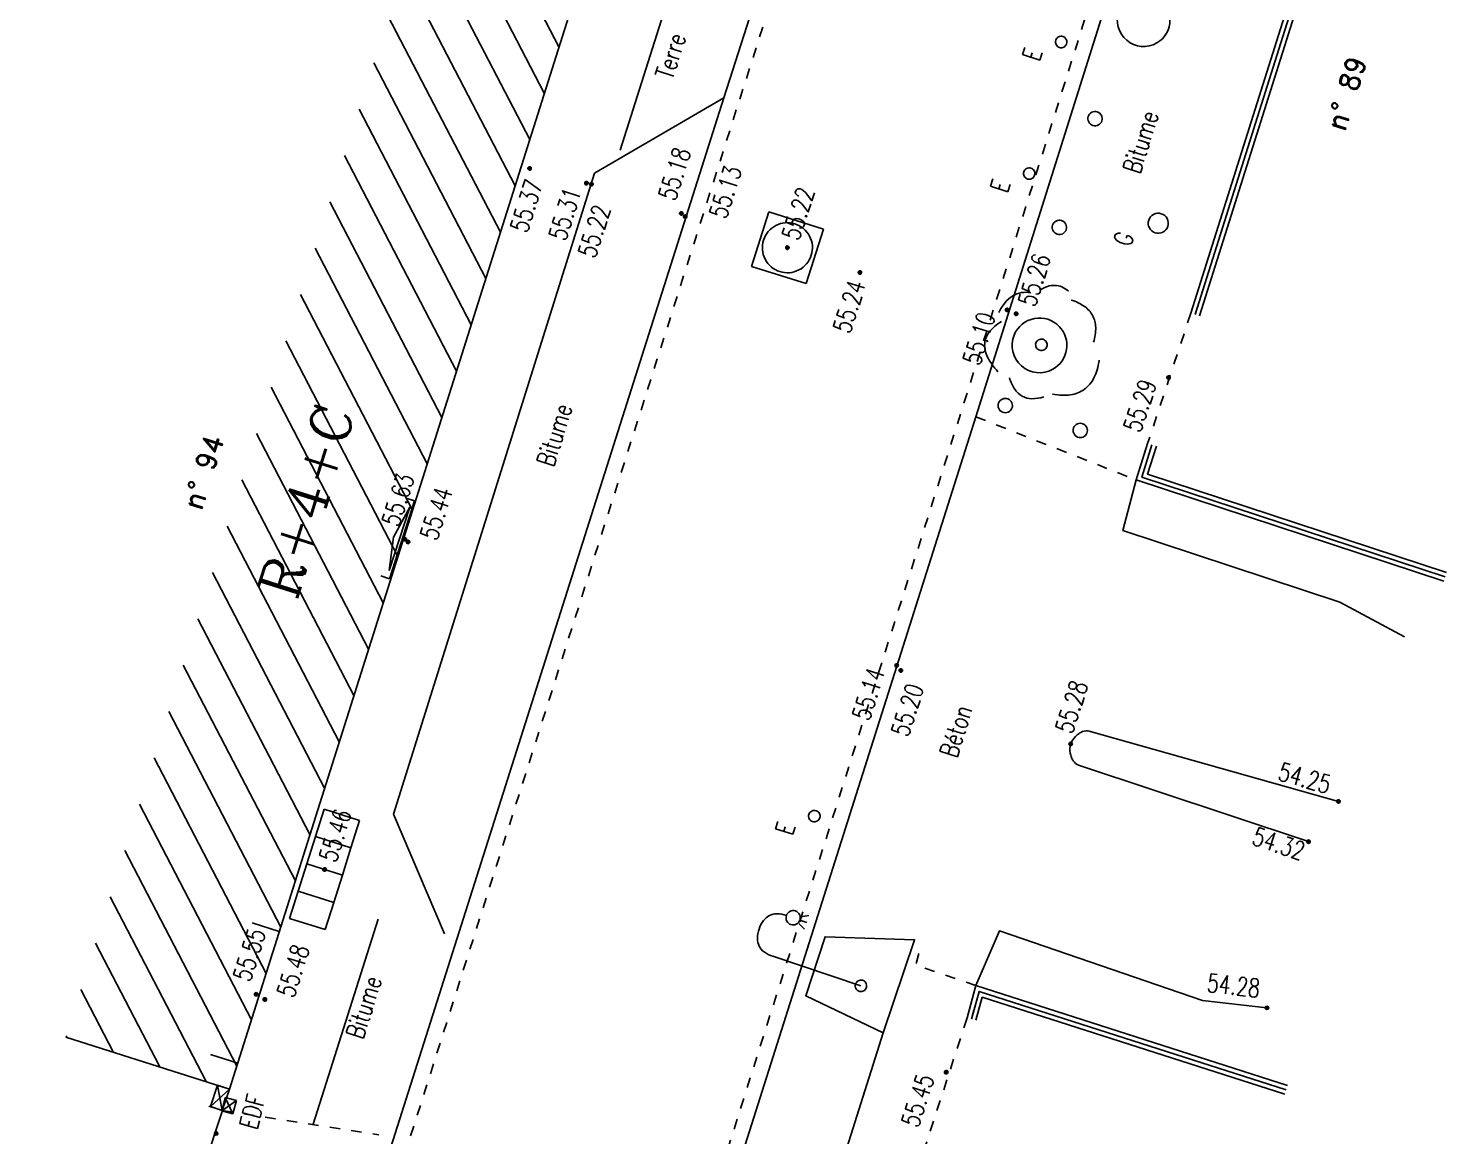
# Model space of a CAD drawing. Extents: x 661843 to 662062, y 6866352 to 6866909.
# Drawn here: x 661915.77 to 661940.54, y 6866574.75 to 6866594.09 of the extents above; entities that cross this region are included whole.
import ezdxf
from ezdxf.enums import TextEntityAlignment as Align

# ---------------------------------------------------------------- set-up
doc = ezdxf.new("R2010")
doc.units = 0
for name, pattern in [('CONTINU', [0]), ('JSI_TCO', [1, 0.5, 0.5]), ('JSI_TCO2', [1, 0.5, 0.5]), ('JSI_TIC', [0.2, 0.08, 0.01, -0.1, 0.01])]:
    doc.linetypes.add(name, pattern=pattern)
doc.layers.get('0').update_dxf_attribs({"linetype": 'CONTINUOUS'})
for name, color, linetype in [('ALTI', 140, 'CONTINUOUS'), ('BATI', 6, 'CONTINUOUS'), ('BORDURE', 7, 'CONTINU'), ('HACHURE', 7, 'CONTINUOUS'), ('LIMITE', 7, 'CONTINUOUS'), ('MOB', 6, 'CONTINUOUS'), ('OBJASS', 22, 'CONTINUOUS'), ('OBJEAU', 4, 'CONTINUOUS'), ('OBJEDF', 240, 'CONTINUOUS'), ('OBJEP', 220, 'CONTINUOUS'), ('OBJGAZ', 30, 'CONTINUOUS'), ('OBJTELECOM', 3, 'CONTINUOUS'), ('TEXTE', 7, 'CONTINUOUS'), ('VEGETATION', 3, 'CONTINUOUS'), ('VOIRIE', 7, 'CONTINUOUS')]:
    doc.layers.add(name, color=color, linetype=linetype)
doc.styles.add('5-2', font='romand.shx', dxfattribs={"height": 0.35})
doc.styles.add('7-2', font='romanc.shx', dxfattribs={"height": 0.7})
doc.styles.get("Standard").update_dxf_attribs({"font": 'romans.shx'})
doc.linetypes.add('JSI_MUD', pattern='A,0.0001,[130,jsi_form.shx,S=0.5,R=0,X=0.875,Y=0],-0.75', length=0.7501)
doc.linetypes.add('JSI_MUG', pattern='A,0.0001,[130,jsi_form.shx,S=0.5,R=0,X=-0.125,Y=0],-0.75', length=0.7501)
doc.linetypes.add('JSI_MUR', pattern='A,1e-06,-0.5,[130,jsi_form.shx,S=0.7,R=315,X=0.05,Y=0],-0.5', length=1.000001)

# ---------------------------------------------------------------- blocks, each defined once
blk = doc.blocks.new('$B_200')
at = {"color": 0, "linetype": 'BYBLOCK', "flags": 128}
for points in [[(0, -0.5, -0.414214), (-0.5, 0, -0.414214), (0, 0.5)], [(0, -0.5, 0.414214), (0.5, 0, 0.414214), (0, 0.5)]]:
    blk.add_lwpolyline(points, format="xyb", dxfattribs=at)
blk = doc.blocks.new('$B_220')
at = {"color": 0, "linetype": 'BYBLOCK', "flags": 128}
for points in [[(0.297, 0.272, 0.039633), (0.273, 0.344, 0.053426), (0.241, 0.401, 0.147584), (0.154, 0.47, 0.071882), (0.099, 0.483, 0.058066), (0.036, 0.48, 0.043501), (-0.035, 0.463, 0.032041), (-0.113, 0.431)], [(-0.195, 0.351, 0.077685), (-0.303, 0.336, 0.115926), (-0.379, 0.292, 0.119307), (-0.426, 0.217, 0.082378), (-0.441, 0.113)], [(0.461, -0.046, 0.087593), (0.487, 0.033, 0.096392), (0.482, 0.113, 0.080457), (0.446, 0.192, 0.056881), (0.379, 0.272)], [(-0.441, 0.033, 0.03619), (-0.474, -0.044, 0.046233), (-0.492, -0.116, 0.121403), (-0.482, -0.245, 0.119181), (-0.41, -0.354, 0.044648), (-0.351, -0.401, 0.034835), (-0.277, -0.443)], [(0.379, -0.364, 0.076898), (0.431, -0.319, 0.090424), (0.461, -0.265, 0.083207), (0.472, -0.2, 0.062964), (0.461, -0.126)], [(-0.113, -0.443, 0.078382), (0.005, -0.498, 0.113914), (0.113, -0.503, 0.115194), (0.21, -0.458, 0.080222), (0.297, -0.364)]]:
    blk.add_lwpolyline(points, format="xyb", dxfattribs=at)
blk = doc.blocks.new('$B_001')
at = {"color": 0, "linetype": 'BYBLOCK', "flags": 128}
for points in [[(0, 0), (0, 1)], [(0, 1), (1, 1)], [(1, 0), (1, 1)], [(0, 0), (1, 0)]]:
    blk.add_lwpolyline(points, dxfattribs=at)
blk = doc.blocks.new('$B_130')
at = {"color": 0, "linetype": 'BYBLOCK', "flags": 128}
for points in [[(0, 0), (0, 0.812, -0.08), (0.012, 0.895, -0.117647), (0.047, 0.953, -0.117647), (0.105, 0.988, -0.08), (0.188, 1, -0.08), (0.27, 0.988, -0.117647), (0.328, 0.953, -0.117647), (0.363, 0.895, -0.08), (0.375, 0.812)], [(0.375, 0.688, -0.414214), (0.312, 0.75, -0.414214), (0.375, 0.812)], [(0.375, 0.688, 0.414214), (0.438, 0.75, 0.414214), (0.375, 0.812)]]:
    blk.add_lwpolyline(points, format="xyb", dxfattribs=at)
for points in [[(0.344, 0.688), (0.312, 0.625)], [(0.375, 0.688), (0.375, 0.625)], [(0.406, 0.688), (0.438, 0.625)]]:
    blk.add_lwpolyline(points, dxfattribs=at)
blk = doc.blocks.new('$B_030')
at = {"color": 0, "linetype": 'BYBLOCK', "flags": 128}
for points in [[(0, 0), (0, 1)], [(0, 1), (1, 1)], [(0, 1), (1, 0)], [(0, 0), (1, 1)], [(1, 0), (1, 1)], [(0, 0), (1, 0)]]:
    blk.add_lwpolyline(points, dxfattribs=at)
blk = doc.blocks.new('$B_020')
at = {"color": 0, "linetype": 'BYBLOCK', "flags": 128}
for points in [[(0, 0), (0, 1)], [(0, 1), (1, 1)], [(1, 0), (1, 1)], [(0, 0), (1, 0)]]:
    blk.add_lwpolyline(points, dxfattribs=at)
for points in [[(0.5, 0.0625, -0.4142136), (0.0625, 0.5, -0.4142136), (0.5, 0.9375)], [(0.5, 0.0625, 0.4142136), (0.9375, 0.5, 0.4142136), (0.5, 0.9375)]]:
    blk.add_lwpolyline(points, format="xyb", dxfattribs=at)
blk = doc.blocks.new('$B_028')
at = {"color": 0, "linetype": 'BYBLOCK', "flags": 128}
for points in [[(0, 0.5), (0, -0.5), (0.0938, -0.0625)], [(-0.5, -0.5), (-0.5, 0)], [(0.5, 0), (0.5, -0.5)], [(-0.0937, -0.0625), (0, -0.5)], [(-0.5, -0.5), (0.5, -0.5)]]:
    blk.add_lwpolyline(points, dxfattribs=at)
blk = doc.blocks.new('$B_027')
at = {"color": 0, "linetype": 'BYBLOCK', "flags": 128}
for points in [[(-0.5, -0.5), (0.5, -0.5), (0.5, -0.188)], [(-0.5, -0.5), (-0.5, -0.188)]]:
    blk.add_lwpolyline(points, dxfattribs=at)
blk.add_lwpolyline([(-0.406, -0.406), (0.406, -0.406), (0, -0.188)], close=True, dxfattribs=at)
blk = doc.blocks.new('$B_170')
at = {"color": 0, "linetype": 'BYBLOCK', "flags": 128}
for points in [[(-0.5, 0), (-0.5, 1)], [(0.5, 0), (0.5, 1)]]:
    blk.add_lwpolyline(points, dxfattribs=at)
blk = doc.blocks.new('$B_210')
at = {"linetype": 'CONTINUOUS'}
blk.add_hatch(color=0, dxfattribs=at).paths.add_polyline_path([(0, -0.5, -1), (0, 0.5, -1)])
at = {"color": 0, "linetype": 'BYBLOCK', "flags": 128}
blk.add_lwpolyline([(0, -0.5, -1), (0, 0.5, -1)], format="xyb", close=True, dxfattribs=at)

msp = doc.modelspace()

# ---------------------------------------------------------------- hatches: boundary and pattern name
at = {"layer": 'HACHURE', "linetype": 'CONTINUOUS', "ltscale": 2}
h = msp.add_hatch(dxfattribs=at)
h.set_pattern_fill('_USER', color=256, scale=0.6, angle=117.4577, style=0, pattern_type=0)
h.set_pattern_definition([(117.4577, (661958.265, 6866695.073), (-0.532411, -0.276656), [])])
h.paths.add_polyline_path([(661919.281, 6866575.564), (661916.421, 6866576.469), (661922.485, 6866595.655), (661925.346, 6866594.75)])

# ---------------------------------------------------------------- linework, layer by layer
at = {"layer": 'BATI', "linetype": 'JSI_TCO2', "ltscale": 2, "elevation": 57.333, "flags": 128}
for points in [[(661919.281, 6866575.564), (661925.346, 6866594.75)], [(661919.281, 6866575.564), (661916.421, 6866576.469)]]:
    msp.add_lwpolyline(points, dxfattribs=at)
at = {"layer": 'BORDURE', "linetype": 'JSI_TCO', "ltscale": 2, "elevation": 57.333, "flags": 128}
for points in [[(661938.349, 6866606.483), (661932.316, 6866587.307), (661921.873, 6866554.339, 0.019351), (661921.747, 6866553.868, 0.012149), (661921.624, 6866553.266, 0.032227), (661921.556, 6866552.678, 0.041596), (661921.581, 6866551.927, 0.035403), (661921.644, 6866551.595, 0.03128), (661921.757, 6866551.255, 0.028334), (661921.93, 6866550.886, 0.023977), (661922.16, 6866550.507, 0.048846), (661922.588, 6866549.988, 0.036905), (661923.073, 6866549.572, 0.030959), (661923.66, 6866549.193)], [(661892.461, 6866556.747), (661910.98, 6866551.48, 0.014266), (661911.17, 6866551.432, 0.010582), (661911.393, 6866551.388, 0.014424), (661911.938, 6866551.309, 0.031782), (661912.402, 6866551.284, 0.024016), (661912.832, 6866551.309, 0.020972), (661913.289, 6866551.376, 0.051206), (661913.662, 6866551.487, 0.047701), (661914.017, 6866551.677, 0.039279), (661914.336, 6866551.926, 0.033221), (661914.64, 6866552.244, 0.016847), (661914.919, 6866552.598, 0.020983), (661915.144, 6866552.933, 0.026425), (661915.316, 6866553.25, 0.033429), (661915.434, 6866553.547), (661927.916, 6866592.875), (661929.565, 6866598.035)], [(661933.771, 6866588.883, 0.543251), (661932.984, 6866588.732, 0.707881), (661933.659, 6866588.134, 0.491952), (661933.771, 6866588.883)], [(661938.647, 6866580.587), (661934.296, 6866581.812, 0.161733), (661934.179, 6866581.807, 0.060182), (661934.118, 6866581.775, 0.044009), (661934.057, 6866581.724, 0.125316), (661933.971, 6866581.591, 0.125641), (661933.964, 6866581.432, 0.044865), (661933.985, 6866581.355, 0.061819), (661934.016, 6866581.294, 0.166173), (661934.11, 6866581.223), (661938.124, 6866579.885)]]:
    msp.add_lwpolyline(points, format="xyb", dxfattribs=at)
for points in [[(661926.102, 6866591.962), (661927.082, 6866595.055)], [(661923.037, 6866578.275), (661922.146, 6866580.362), (661925.655, 6866591.558), (661927.916, 6866592.875)], [(661935.114, 6866586.201), (661934.884, 6866585.317), (661938.673, 6866584.065), (661939.798, 6866583.461)], [(661920.742, 6866574.948), (661921.88, 6866578.531)], [(661937.399, 6866576.984), (661936.275, 6866577.111), (661932.727, 6866578.325), (661932.315, 6866577.372)]]:
    msp.add_lwpolyline(points, dxfattribs=at)
msp.add_lwpolyline([(661934.813, 6866594.391, 0.70123), (661935.475, 6866593.834, 0.585891), (661935.465, 6866594.637, 0.457699)], format="xyb", close=True, dxfattribs=at)
at = {"layer": 'BORDURE', "elevation": 57.333, "flags": 128}
msp.add_lwpolyline([(661930.694, 6866576.544), (661931.244, 6866578.17), (661929.681, 6866578.225), (661929.345, 6866577.192)], close=True, dxfattribs=at)
msp.add_lwpolyline([(661930.694, 6866576.544), (661928.186, 6866568.607), (661926.214, 6866567.364)], dxfattribs=at)
at = {"layer": 'LIMITE', "linetype": 'JSI_TCO', "ltscale": 2}
msp.add_line((661939.594, 6866599.762, 112.668), (661936.222, 6866589.068, 112.637), dxfattribs=at)
at = {"layer": 'LIMITE', "linetype": 'JSI_MUD', "ltscale": 0.16}
for p, q in [((661936.194, 6866589.245, 112.637), (661936.146, 6866589.092, 112.637)), ((661932.282, 6866576.941, 112.787), (661932.24, 6866576.786, 112.792))]:
    msp.add_line(p, q, dxfattribs=at)
at = {"layer": 'LIMITE', "linetype": 'JSI_MUG', "ltscale": 0.16}
msp.add_line((661935.391, 6866586.816, 112.632), (661935.343, 6866586.663, 112.631), dxfattribs=at)
at = {"layer": 'LIMITE', "linetype": 'JSI_TCO', "ltscale": 2, "elevation": 57.333, "flags": 128}
for points in [[(661939.441, 6866599.81), (661936.07, 6866589.116)], [(661935.315, 6866586.84), (661935.114, 6866586.201), (661940.486, 6866584.432)], [(661937.759, 6866575.628), (661932.315, 6866577.372), (661932.163, 6866576.807)]]:
    msp.add_lwpolyline(points, dxfattribs=at)
at = {"layer": 'LIMITE', "linetype": 'JSI_MUR', "ltscale": 0.16, "elevation": 57.333, "flags": 128}
for points in [[(661939.518, 6866599.786), (661936.146, 6866589.092)], [(661935.391, 6866586.816), (661935.214, 6866586.252), (661940.511, 6866584.508)], [(661937.735, 6866575.552), (661932.37, 6866577.27), (661932.24, 6866576.786)]]:
    msp.add_lwpolyline(points, dxfattribs=at)
at = {"layer": 'LIMITE', "linetype": 'JSI_TCO', "ltscale": 2}
for points in [[(661935.468, 6866586.792, 112.632), (661935.314, 6866586.303, 112.617), (661940.536, 6866584.584, 111.627)], [(661937.71, 6866575.476, 111.634), (661932.426, 6866577.168, 112.761), (661932.317, 6866576.765, 112.792)]]:
    msp.add_polyline3d(points, dxfattribs=at)
at = {"layer": 'VOIRIE', "linetype": 'JSI_TIC', "ltscale": 2, "elevation": 57.333, "flags": 128}
for points in [[(661938.092, 6866606.564), (661932.059, 6866587.388), (661921.616, 6866554.42, 0.019212), (661921.485, 6866553.933, 0.012236), (661921.358, 6866553.314, 0.032205), (661921.287, 6866552.691, 0.041648), (661921.313, 6866551.896, 0.035258), (661921.382, 6866551.529, 0.031509), (661921.506, 6866551.155, 0.028146), (661921.692, 6866550.76, 0.024072), (661921.936, 6866550.356, 0.048825), (661922.397, 6866549.797, 0.036763), (661922.91, 6866549.357, 0.031135), (661923.527, 6866548.958)], [(661892.387, 6866556.487), (661910.906, 6866551.22, 0.014084), (661911.106, 6866551.17, 0.010599), (661911.34, 6866551.123, 0.014672), (661911.906, 6866551.041, 0.031621), (661912.404, 6866551.014, 0.023956), (661912.859, 6866551.04, 0.021072), (661913.339, 6866551.111, 0.051085), (661913.763, 6866551.237, 0.047988), (661914.165, 6866551.451, 0.039097), (661914.515, 6866551.724, 0.033542), (661914.847, 6866552.07, 0.016951), (661915.138, 6866552.44, 0.020903), (661915.375, 6866552.793, 0.026793), (661915.562, 6866553.138, 0.033196), (661915.691, 6866553.465), (661928.173, 6866592.793), (661929.822, 6866597.953)]]:
    msp.add_lwpolyline(points, format="xyb", dxfattribs=at)
for points in [[(661936.07, 6866589.116), (661935.315, 6866586.84)], [(661932.316, 6866587.307), (661935.114, 6866586.201)], [(661932.315, 6866577.372), (661931.263, 6866577.729), (661931.373, 6866578.115)], [(661932.163, 6866576.807), (661931.415, 6866574.513)], [(661919.156, 6866575.189), (661921.89, 6866574.763)]]:
    msp.add_lwpolyline(points, dxfattribs=at)

# ---------------------------------------------------------------- block references
at = {"layer": 'ALTI', "linetype": 'CONTINUOUS'}
for p, xscale, yscale, rotation in [((661924.522, 6866591.642, 57.333), 0.0599999998506712, 0.0599999998506712, 72.45768718529641), ((661925.514, 6866591.385, 57.333), 0.0600000001169075, 0.0600000001169075, 72.59945525367274), ((661925.603, 6866591.367, 57.333), 0.0600000001169075, 0.0600000001169075, 72.59945525367274), ((661927.171, 6866590.856, 57.333), 0.0599999996541151, 0.0599999996541151, 72.39176393071355), ((661927.24, 6866590.801, 57.333), 0.0599999996541151, 0.0599999996541151, 72.39176393071355), ((661929.024, 6866590.258, 57.333), 0.0599999999297373, 0.0599999999297373, 72.39177486111842), ((661930.29, 6866589.825, 57.333), 0.0599999998443791, 0.0599999998443791, 252.5363031264866), ((661932.862, 6866589.171, 57.333), 0.0599999997242519, 0.0599999997242519, 252.536196805802), ((661933.018, 6866589.105, 57.333), 0.0599999997242519, 0.0599999997242519, 252.536196805802), ((661935.68, 6866587.99, 57.333), 0.0599999996307415, 0.0599999996307415, 251.6559643234739), ((661922.344, 6866585.165, 57.333), 0.0599999998506712, 0.0599999998506712, 72.45768718529641), ((661922.399, 6866585.118, 57.333), 0.0599999998506712, 0.0599999998506712, 72.45768718529641), ((661930.932, 6866582.962, 57.333), 0.0599999999703518, 0.0599999999703518, 252.4240190431885), ((661931.004, 6866582.874, 57.333), 0.0599999999703518, 0.0599999999703518, 252.4240190431885), ((661933.971, 6866581.591, 57.333), 0.0599999997573146, 0.0599999997573146, 252.2541197222146), ((661938.647, 6866580.587, 57.333), 0.0599999999747236, 0.0599999999747236, 164.2740742788726), ((661938.124, 6866579.885, 57.333), 0.0599999999755475, 0.0599999999755475, 341.5644452884335), ((661920.942, 6866579.399, 57.333), 0.0599999998506712, 0.0599999998506712, 72.45768718529641), ((661919.748, 6866577.218, 57.333), 0.0599999998506712, 0.0599999998506712, 72.45768718529641), ((661919.9, 6866577.129, 57.333), 0.0599999998506712, 0.0599999998506712, 72.45768718529641), ((661937.399, 6866576.984, 57.333), 0.0599999999171308, 0.0599999999171308, 173.5553048383701), ((661931.798, 6866575.857, 57.333), 0.0600000000924713, 0.0600000000924713, 251.9424984861784), ((661919.05, 6866574.788, 57.333), 0.059999999941339, 0.059999999941339, 351.1405463905226)]:
    msp.add_blockref('$B_210', p, dxfattribs=dict(at, xscale=xscale, yscale=yscale, rotation=rotation))
at = {"layer": 'BATI', "linetype": 'CONTINUOUS', "xscale": 2.41040000031451, "yscale": 0.5000000000742785, "rotation": 72.45748022781494}
msp.add_blockref('$B_170', (661919.788, 6866577.167, 57.333), dxfattribs=at)
at = {"layer": 'LIMITE', "linetype": 'CONTINUOUS'}
for name, p, xscale, yscale, rotation in [('$B_027', (661922.057, 6866585.234, 57.333), 1.429191715886508, 0.5000000000742785, 72.09319364807017), ('$B_030', (661919.156, 6866575.189, 57.333), 0.3953951571698501, 0.2199999999953919, 71.5926669879532), ('$B_028', (661918.434, 6866573.801, 57.333), 3.089818896344744, 0.5000000000742785, 71.70032800695562)]:
    msp.add_blockref(name, p, dxfattribs=dict(at, xscale=xscale, yscale=yscale, rotation=rotation))
at = {"layer": 'MOB', "linetype": 'CONTINUOUS'}
for p, xscale, yscale, rotation in [((661934.397, 6866592.512, 57.333), 0.2500000001254141, 0.2500000001254141, 252.5361969443024), ((661933.774, 6866590.613, 57.333), 0.2500000001254141, 0.2500000001254141, 252.5361969443024), ((661932.829, 6866587.5, 57.333), 0.2499999998975086, 0.2499999998975086, 338.4312708734847), ((661934.138, 6866587.066, 57.333), 0.2499999998975086, 0.2499999998975086, 338.4312708734847)]:
    msp.add_blockref('$B_200', p, dxfattribs=dict(at, xscale=xscale, yscale=yscale, rotation=rotation))
at = {"layer": 'OBJASS', "linetype": 'CONTINUOUS', "xscale": 1.000046369035731, "rotation": 72.39222579830893}
msp.add_blockref('$B_020', (661929.349, 6866589.63, 57.333), dxfattribs=at)
at = {"layer": 'OBJEAU', "linetype": 'CONTINUOUS'}
for p, xscale, yscale, rotation in [((661933.805, 6866593.851, 57.333), 0.2000000004278863, 0.2000000004278863, 252.5363031535329), ((661933.246, 6866591.553, 57.333), 0.2000000004278863, 0.2000000004278863, 252.5363031535329), ((661929.494, 6866580.33, 57.333), 0.199999999846944, 0.199999999846944, 252.4238733079278)]:
    msp.add_blockref('$B_200', p, dxfattribs=dict(at, xscale=xscale, yscale=yscale, rotation=rotation))
at = {"layer": 'OBJEDF', "linetype": 'CONTINUOUS', "xscale": 0.239821600499394, "yscale": 0.1999999996568045, "rotation": 75.22776598490877}
msp.add_blockref('$B_030', (661919.34, 6866575.133, 57.333), dxfattribs=at)
at = {"layer": 'OBJEP', "linetype": 'CONTINUOUS'}
for name, xscale, yscale, rotation in [('$B_130', 1.99999999961411, 1.99999999961411, 71.47981190261743), ('$B_200', 0.1999999999220611, 0.1999999999220611, 154.3445392199461)]:
    msp.add_blockref(name, (661930.308, 6866577.367, 57.333), dxfattribs=dict(at, xscale=xscale, yscale=yscale, rotation=rotation))
at = {"layer": 'OBJGAZ', "linetype": 'CONTINUOUS', "xscale": 0.3499999999350519, "yscale": 0.3499999999350519, "rotation": 252.500952014569}
msp.add_blockref('$B_200', (661935.5, 6866590.685, 57.333), dxfattribs=at)
at = {"layer": 'OBJTELECOM', "linetype": 'CONTINUOUS', "yscale": 0.6499999998173706}
for p, xscale, rotation in [((661921.403, 6866579.778, 57.333), 0.500004890351434, 72.45751756809099), ((661921.252, 6866579.301, 57.333), 0.500004890316345, 72.45751758081067), ((661921.101, 6866578.824, 57.333), 0.4999092916383288, 72.45415484601902), ((661920.95, 6866578.348, 57.333), 0.500004890351434, 72.45751756809099)]:
    msp.add_blockref('$B_001', p, dxfattribs=dict(at, xscale=xscale, rotation=rotation))
at = {"layer": 'VEGETATION', "linetype": 'CONTINUOUS'}
for name, xscale, yscale, rotation in [('$B_220', 2.00000000006729, 2.00000000006729, 107.1056991254431), ('$B_200', 0.1999999999177165, 0.1999999999177165, 107.1056991332907)]:
    msp.add_blockref(name, (661933.459, 6866588.562, 57.333), dxfattribs=dict(at, xscale=xscale, yscale=yscale, rotation=rotation))

# ---------------------------------------------------------------- texts
at = {"layer": 'ALTI', "linetype": 'CONTINUOUS', "width": 0.75}
for s, rotation, p in [('55.18', 72.3918, (661927.067, 6866591.057, 57.333)), ('55.31', 72.5995, (661925.152, 6866590.358, 57.333)), ('55.63', 72.4577, (661922.239, 6866585.366, 57.333)), ('55.55', 72.4577, (661919.643, 6866577.419, 57.333))]:
    msp.add_text(s, height=0.32, rotation=rotation, dxfattribs=at).set_placement(p)
for s, rotation, p in [('55.13', 72.3918, (661927.65, 6866590.838, 57.333)), ('55.37', 72.4577, (661924.174, 6866590.594, 57.333)), ('55.22', 72.5995, (661925.36, 6866590.152, 57.333)), ('55.44', 72.4577, (661922.6, 6866585.223, 57.333)), ('54.32', 341.5644, (661937.215, 6866580.147, 57.333)), ('55.48', 72.4577, (661920.101, 6866577.234, 57.333))]:
    msp.add_text(s, height=0.32, rotation=rotation, dxfattribs=at).set_placement(p, align=Align.TOP_LEFT)
for s, rotation, p in [('55.22', 72.3918, (661929.072, 6866590.411, 57.333)), ('55.46', 72.4577, (661920.99, 6866579.552, 57.333))]:
    msp.add_text(s, height=0.32, rotation=rotation, dxfattribs=at).set_placement(p, align=Align.MIDDLE_LEFT)
for s, rotation, p in [('55.26', 72.5362, (661933.323, 6866590.184, 57.333)), ('55.20', 72.424, (661931.108, 6866582.673, 57.333))]:
    msp.add_text(s, height=0.32, rotation=rotation, dxfattribs=at).set_placement(p, align=Align.TOP_RIGHT)
for s, rotation, p in [('55.24', 72.5363, (661930.242, 6866589.672, 57.333)), ('55.28', 72.2541, (661934.128, 6866582.678, 57.333)), ('54.25', 344.2741, (661938.503, 6866580.87, 57.333))]:
    msp.add_text(s, height=0.32, rotation=rotation, dxfattribs=at).set_placement(p, align=Align.MIDDLE_RIGHT)
for s, rotation, p in [('55.10', 72.5362, (661932.661, 6866589.066, 57.333)), ('55.29', 71.656, (661935.478, 6866587.889, 57.333)), ('55.14', 72.424, (661930.732, 6866582.858, 57.333)), ('54.28', 353.5553, (661937.258, 6866577.161, 57.333)), ('55.45', 71.9425, (661931.596, 6866575.755, 57.333))]:
    msp.add_text(s, height=0.32, rotation=rotation, dxfattribs=at).set_placement(p, align=Align.RIGHT)
at = {"layer": 'BATI', "style": '7-2'}
msp.add_text('R+4+C', height=0.7, rotation=72.4839, dxfattribs=at).set_placement((661920.438, 6866584.079, 57.333))
at = {"layer": 'OBJEAU', "linetype": 'CONTINUOUS', "width": 0.75}
for rotation, p in [(72.5363, (661933.479, 6866593.681, 57.333)), (72.5363, (661932.92, 6866591.383, 57.333)), (72.4239, (661929.167, 6866580.16, 57.333))]:
    msp.add_text('E', height=0.32, rotation=rotation, dxfattribs=at).set_placement(p, align=Align.RIGHT)
at = {"layer": 'OBJEDF', "linetype": 'CONTINUOUS', "width": 0.75}
msp.add_text('EDF', height=0.32, rotation=75.2278, dxfattribs=at).set_placement((661919.525, 6866575.208, 57.333), align=Align.TOP_CENTER)
at = {"layer": 'OBJGAZ', "linetype": 'CONTINUOUS', "width": 0.75}
msp.add_text('G', height=0.32, rotation=72.501, dxfattribs=at).set_placement((661935.08, 6866590.466, 57.333), align=Align.RIGHT)
at = {"layer": 'TEXTE', "linetype": 'CONTINUOUS', "width": 0.75}
for s, rotation, p in [('Terre', 72.4225, (661926.986, 6866593.607, 57.333)), ('Bitume', 72.5995, (661924.954, 6866586.989, 57.333)), ('Béton', 72.424, (661931.967, 6866581.814, 57.333)), ('Bitume', 72.3809, (661921.627, 6866576.994, 57.333))]:
    msp.add_text(s, height=0.32, rotation=rotation, dxfattribs=at).set_placement(p, align=Align.MIDDLE_CENTER)
at = {"layer": 'TEXTE', "style": '5-2'}
for s, p in [('n° 89', (661938.752, 6866592.272, 57.333)), ('n° 94', (661918.786, 6866585.653, 57.333))]:
    msp.add_text(s, height=0.35, rotation=72.4698, dxfattribs=at).set_placement(p)
at = {"layer": 'TEXTE', "linetype": 'CONTINUOUS', "width": 0.75}
msp.add_text('Bitume', height=0.32, rotation=72.501, dxfattribs=at).set_placement((661935.512, 6866592.586, 57.333), align=Align.RIGHT)

doc.saveas('drawing.dxf')
